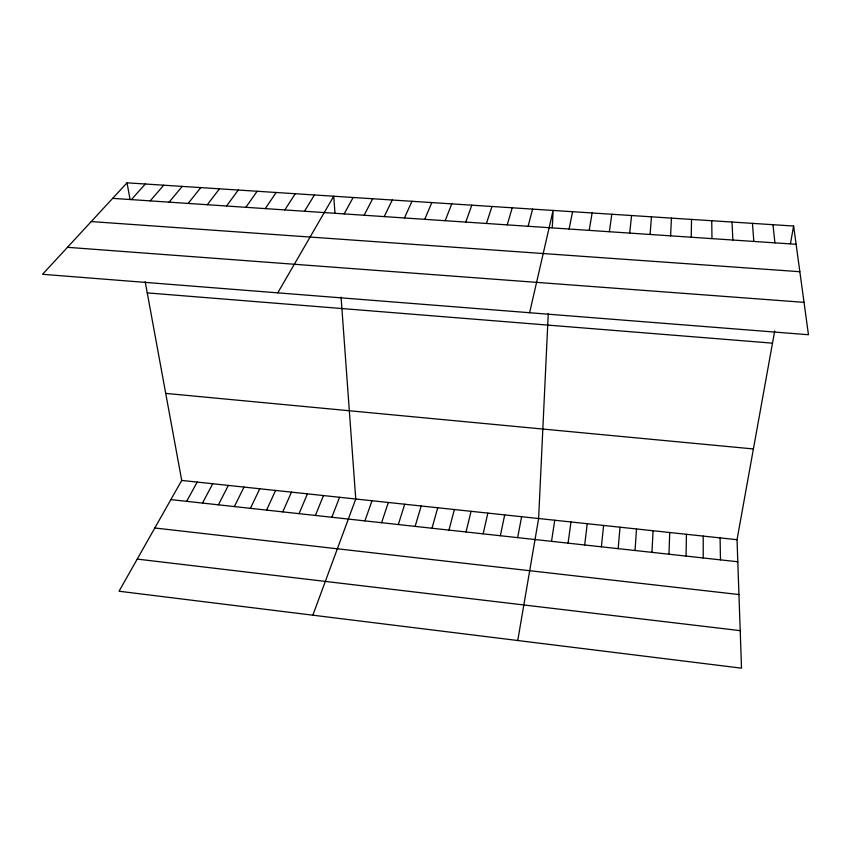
<?xml version="1.0" encoding="UTF-8"?>
<svg xmlns="http://www.w3.org/2000/svg" width="851" height="851" viewBox="0 0 851 851"><rect width="100%" height="100%" fill="white"/><g stroke="black" fill="none" stroke-linecap="round" stroke-linejoin="round"><path stroke-width="1.28" d="M691.235 237.238L691.533 219.42M686.066 556.097L686.427 534.3M668.982 554.224L669.716 532.513M548.267 313.466L538.619 518.525L517.748 640.516M552.299 227.76L553.107 210.442L529.609 312.721M670.599 235.844L671.439 218.111M651.972 552.363L653.079 530.737M635.037 550.501L636.505 528.971M650.079 234.472L651.462 216.824M618.177 548.65L620.017 527.205M601.402 546.81L603.593 525.461M629.676 233.1L631.58 215.526M584.69 544.98L587.243 523.716M568.064 543.161L570.968 521.971M609.38 231.727L611.805 214.25M551.512 541.342L554.756 520.248M589.19 230.376L592.136 212.973M145.191 281.702L181.72 480.432L119.044 591.232L741.519 668.173L737.03 539.694L774.687 331.007M790.43 243.748L793.621 226.036L127.022 182.827L42.55 274.288L808.45 334.73L793.621 226.036M517.653 537.63L521.61 516.706M569.117 229.025L572.574 211.708M500.367 535.736L504.686 514.898M483.155 533.854L487.836 513.1M466.029 531.971L471.06 511.313M528.12 226.27L532.62 209.112M448.977 530.109L454.36 509.526M432.01 528.248L437.733 507.76M507.217 224.866L512.228 207.793M415.118 526.397L421.192 505.994M398.311 524.546L404.714 504.228M486.432 223.473L491.963 206.485M381.578 522.716L388.322 502.484M364.919 520.886L371.993 500.739M465.752 222.079L471.805 205.176M312.849 615.188L355.75 499.005L341.07 297.137M331.837 517.259L339.57 497.282M445.201 220.696L451.753 203.878M315.402 515.461L323.465 495.559M424.766 219.324L431.819 202.581M299.052 513.664L307.434 493.846M282.777 511.887L291.478 492.144M404.438 217.962L411.99 201.293M266.565 510.111L275.586 490.453M250.439 508.334L259.768 488.761M384.226 216.601L392.268 200.017M234.376 506.579L244.024 487.08M218.399 504.824L228.345 485.41M364.132 215.25L372.653 198.751M202.485 503.079L212.739 483.74M186.646 501.345L197.198 482.081M344.144 213.909L353.144 197.485M277.756 292.85L333.741 196.219L334.975 213.154M304.498 211.25L314.445 194.975M284.84 209.92L295.244 193.73M265.289 208.612L276.149 192.486M245.854 207.304L257.162 191.262M226.515 206.006L238.28 190.039M207.282 204.708L219.484 188.816M188.156 203.432L200.793 187.603M169.126 202.144L182.21 186.401M150.212 200.879L163.711 185.199M131.394 199.613L145.319 184.007M112.672 198.357L796.111 244.28M91.238 221.568L799.855 271.703M67.463 247.311L804.035 302.35M147.255 292.893L772.495 343.155M165.722 393.396L753.401 448.945M181.72 480.432L737.03 539.694M170.87 499.611L737.796 561.766M154.818 527.992L738.945 594.551M137.234 559.086L740.21 630.644M127.022 182.827L130.065 199.389M772.985 224.696L774.91 242.854M752.454 223.366L753.816 241.439M732.041 222.047L732.839 240.025M720.084 537.885L720.478 559.873M711.734 220.728L711.979 238.631M703.224 536.087L703.234 557.979"/></g></svg>
